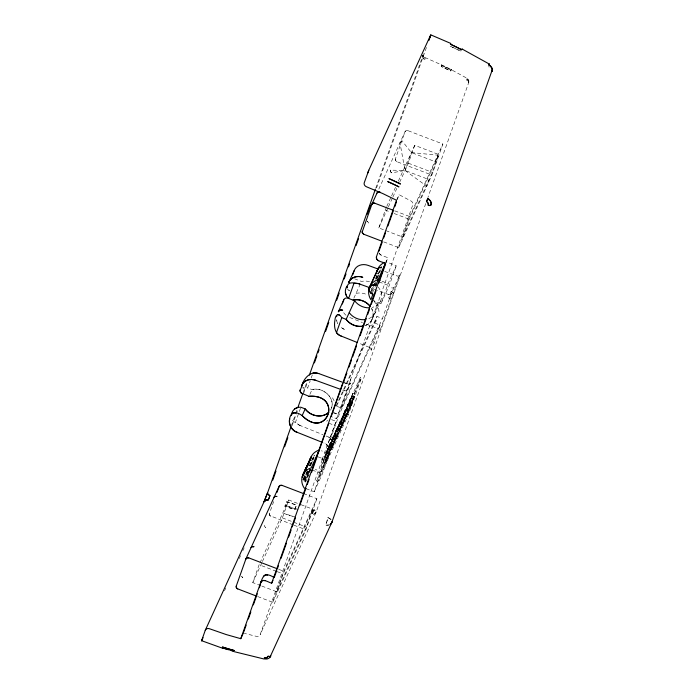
<?xml version="1.0" encoding="UTF-8"?>
<svg xmlns="http://www.w3.org/2000/svg" width="694" height="694" viewBox="0 0 694 694"><rect width="100%" height="100%" fill="white"/><g stroke="black" fill="none" stroke-linecap="round" stroke-linejoin="round"><path stroke-width="0.52" stroke-dasharray="3.47 2.6" d="M468.728 82.577L468.788 80.426L467.366 78.474L446.624 67.145L425.136 57.576L423.331 54.835M422.559 56.448L422.507 57.134C425.431 62.937 425.986 54.418 424.962 59.328A3.513 1.839 19.6 0 1 422.559 56.448L422.889 55.494A3.513 2.993 24.6 0 0 425.196 58.183C425.873 57.637 422.429 57.35 422.898 55.251M467.366 78.474L466.819 78.838A3.513 2.993 24.6 0 1 468.693 82.655L468.303 81.137L466.299 79.767A3.513 1.839 19.6 0 1 468.693 82.647L427.894 197.512M273.688 501.536L269.376 513.655L269.81 515.616L292.877 524.785M390.262 170.134L390.427 171.713L391.78 172.849L405.044 170.446L429.092 179.642L426.749 186.226L405.044 170.446L390.262 170.134L390.427 171.713L391.78 172.849M407.907 130.645L406.172 130.602L405.053 131.687L395.363 158.978L395.528 160.548L396.881 161.693L431.85 175.062L442.885 144.022L407.907 130.645L406.172 130.602L405.053 131.687L378.343 190.113M331.532 419.627L336.087 421.371L327.186 446.416L326.77 444.481L323.803 442.954M336.798 405.764L374.63 323.022L380.095 325.113L339.149 414.674L330.249 439.727L329.511 437.463L324.02 435.121M380.095 325.113L371.195 350.166L371.038 348.605L370.093 347.651L358.321 342.905M468.693 82.647C469.803 79.602 465.318 79.255 467.114 78.335M423.418 53.872L423.435 53.716M318.06 456.86L322.615 458.595L322.432 459.281L260.163 634.628A3.513 2.993 24.6 0 1 256.355 636.346L244.323 633.362M468.91 81.788L468.78 82.334M391.702 291.645L391.138 291.35L388.805 297.934C390.566 297.674 391.867 302.081 391.078 299.791M325.885 455.932L326.258 454.622L324.566 458.942L326.753 459.775L328.444 455.455L328.071 456.765L325.885 455.932L330.934 442.564L333.137 443.605L328.999 454.856M328.002 448.107L323.239 461.848L325.425 462.69L330.11 449.374L328.002 448.107L326.189 452.445L320.88 467.001L323.066 467.834L330.969 446.745L328.783 445.904L324.601 456.539M328.783 445.904L328.514 446.988L330.7 447.821L332.192 443.952L330.006 443.119L328.514 446.988M330.561 445.227L331.125 443.371L333.311 444.203L332.747 446.06L330.561 445.227L334.551 435.138L337.353 436.092L338.36 433.646L342.272 422.637L339.86 422.047L337.05 428.927L339.236 429.768L342.263 422.533M330.969 446.745L330.7 447.821M334.647 436.274L335.219 434.418L337.405 435.251L336.833 437.107L334.647 436.274L340.077 421.7M336.98 428.103L329.676 447.647L331.862 448.489L334.985 441.037L339.166 428.944L336.98 428.103L331.784 441.184L333.97 442.017L336.737 435.971L335.662 438.946M339.08 432.084L343.261 419.991L341.075 419.159L333.762 438.703L335.948 439.536L338.481 433.629M346.523 410.319L347.087 408.462L349.273 409.295L348.709 411.152L346.523 410.319L348.935 404.541M345.473 418.829L350.244 405.079L348.058 404.246L343.287 417.988L345.473 418.829L352.248 400.091L350.062 399.258L349.55 400.377L348.57 403.127L350.756 403.96L352.248 400.091M350.756 403.96L351.025 402.884L348.839 402.043L348.57 403.127M331.229 519.754L327.872 517.472L326.909 521.48A5.856 0.824 -75.1 0 0 327.863 517.498M350.947 406.129L355.128 394.036L352.942 393.194L348.761 405.287M269.376 513.655L269.55 515.234L270.894 516.379M395.363 158.978L395.528 160.548L396.881 161.693M327.186 446.416L327.03 444.863L325.703 443.718M330.249 439.727L330.092 438.166L328.765 437.02M371.195 350.166L371.038 348.605L369.72 347.46M313.029 512.059L313.063 511.929A3.513 0.494 -75.1 0 0 313.532 510.099L313.029 512.059L313.28 511.452M326.865 453.182L329.945 445.21L332.131 446.051L330.578 450.666L329.173 453.997L326.865 453.182L329.945 445.21M329.051 454.015L329.624 452.15M343.148 414.986L345.334 415.827L346.558 413.138L341.032 427.938L338.846 427.096L344.163 412.644L347.824 413.581L350.349 407.673M344.371 412.305L337.857 429.751L340.043 430.584L347.547 410.492L345.152 409.998L337.857 429.751M341.032 427.938L347.547 410.492M351.953 395.849L349.039 402.962L351.225 403.795L353.376 399.093L354.131 396.578L351.945 395.745L349.039 402.962M422.507 56.596L422.889 55.494M332.018 439.692C331.671 437.697 335.566 439.189 334.204 440.534L332.018 439.692C332.417 433.845 337.778 435.945 334.204 440.534M322.12 460.2L322.615 458.63L322.103 459.61L319.37 458.569M331.125 443.371L329.676 447.647M335.219 434.418L333.762 438.703M333.311 444.203L331.862 448.489M337.405 435.251L335.948 439.536M347.087 408.462L345.638 412.739L348.162 406.84M349.273 409.295L347.824 413.581M422.924 55.416L422.75 55.91M291.367 425.804L295.332 414.648M295.687 413.633L297.136 409.573M303.261 392.318L306.861 382.168M375.706 188.36L421.839 58.478M292.139 425.569L297.882 409.391M303.634 393.22L307.581 382.099M376.53 187.987L426.437 47.47M300.467 408.237L295.453 422.36L297.639 424.225M304.31 388.258L302.662 387.825L307.676 387.946L310.183 380.885M311.259 377.857L312.335 374.829M260.797 585.667L252.781 582.604L259.131 564.725L276.16 571.24M398.339 181.125L414.717 145.315L438.755 154.51L432.405 172.39L402.815 237.114L378.768 227.918L386.358 207.324M262.401 561.567L282.38 517.88L288.73 500.001L298.75 503.835M399.64 182.262L408.367 163.194L414.717 145.315M397.263 199.725L399.05 194.684L410.995 201A3.513 2.993 24.6 0 1 412.809 204.869L336.633 418.69L332.088 416.947M386.038 262.783L387.833 257.717L381.275 255.21L379.254 253.501M322.103 459.61L336.087 421.371M336.633 418.69L347.321 389.724L350.383 383.036L348.414 384.25L342.767 382.342M336.711 406.259L341.483 408.081L350.383 383.036L349.29 384.112L347.564 384.094M257.717 596.562L272.699 602.288L283.733 571.24L316.898 498.708L304.909 494.119M383.695 241.876L398.686 247.602L409.712 216.563L442.885 144.022M261.803 586.048L276.828 591.8L283.178 573.921L312.768 509.196L299.747 504.217M402.815 237.114L409.165 219.235L438.755 154.51M323.239 461.848L330.006 443.119M316.742 480.985L329.771 444.299L360.394 377.336L361.487 377.753L348.449 414.448L317.835 481.402L316.742 480.985L347.356 414.032L360.394 377.336M333.12 443.397L331.576 446.65L329.39 445.817L332.305 438.712M333.077 437.871L335.983 430.653L338.169 431.486L337.414 434.002L335.263 438.703L333.077 437.871L335.983 430.653M306.089 488.68L314.182 491.768L330.865 444.715L361.487 377.753M371.915 300.129L381.015 303.608L388.137 283.56L396.3 265.698L386.194 261.838M374.63 323.022L376.972 316.438L382.437 318.529L391.329 293.475L399.839 274.876A2.342 1.995 24.6 0 1 397.02 275.934L382.125 270.487M332.192 443.952L325.937 461.571L323.751 460.729M314.182 491.768L322.346 473.915L329.468 453.867L321.383 450.77M381.015 303.608L389.178 285.755L396.3 265.698M333.97 442.017L339.166 428.944M335.263 438.703L338.169 431.486M351.025 402.884L343.122 423.973L340.936 423.14L348.839 402.043M340.936 423.14L348.058 404.246M343.287 417.988L350.062 399.258M347.746 406.276L350.513 400.221L352.699 401.063L349.932 407.109L347.746 406.276L352.942 393.194M350.513 400.221L349.438 403.197M276.828 591.8L306.427 527.076L312.768 509.196M343.122 423.973L348.605 408.662M272.699 602.288L305.872 529.748L316.898 498.708M351.225 403.795L354.131 396.578M352.699 401.063L351.624 404.038M399.839 274.876L379.705 331.567A2.342 1.995 24.6 0 0 378.221 328.861L366.432 324.15M425.752 203.559L316.048 512.406L260.163 634.628M326.336 454.093L324.566 458.942M337.05 428.927L341.075 419.159M339.236 429.768L343.261 419.991M350.722 404.906L355.128 394.036M350.86 379.297L349.091 383.791M329.468 445.288L333.389 435.832M331.645 446.121L335.575 436.673M326.753 459.775L334.491 439.545M340.494 423.618L345.36 409.651M344.918 416.617L340.043 430.584M335.159 440.291L332.747 446.06M351.121 405.374L348.709 411.152M310.105 469.274L305.126 481.914L310.712 469.691M308.127 471.495L304.241 481.306L309.403 470.029M393.411 293.206L391.711 291.61M349.021 407.881L350.244 405.079M307.433 470.662L303.46 480.534L307.763 471.131M304.059 476.665L302.836 479.632L304.987 474.939M339.47 425.856L340.077 424.416L342.263 425.249M330.188 448.94L323.578 466.715L321.391 465.882L320.88 467.001M364.688 325.738C372.34 323.82 375.61 314 371.108 307.676M386.775 206.413L391.138 196.879M391.589 195.899L395.641 187.033M378.768 227.918L387.937 207.862M388.388 206.881L392.44 198.016M392.891 197.035L397.393 187.189M396.5 200.262L399.05 194.684M309.862 394.4L312.048 389.612C323.291 386.367 337.128 399.189 330.465 410.293C337.067 399.154 323.3 386.437 312.048 389.612L307.676 387.946M353.871 298.142L360.672 283.291M224.492 590.802L225.836 587.879M239.23 558.583L240.566 555.651M242.805 550.767L244.141 547.835M375.688 278.311L377.649 273.184M375.532 279.248L381.119 267.034L381.657 266.982L376.07 279.196M371.16 290.491L372.878 286.735M373.303 285.789L374.595 282.97M376.747 278.277L378.03 275.457M377.042 278.251L381.769 267.91M370.674 292.773L373.684 286.197M374.109 285.251L375.402 282.432M377.12 278.676L378.404 275.856M371.941 291.263L374.092 286.561M374.517 285.624L375.81 282.805M385.283 263.304L387.833 257.717M372.392 292.807L375.402 286.232M398.686 247.602L431.85 175.062M259.964 562.912L288.73 500.001M372.027 319.639L380.538 301.04M252.781 582.604L261.95 562.548M336.017 405.999L376.972 316.438M309.559 465.535L314.287 455.195L314.937 455.16L313.844 455.307M303.131 480.092L307.425 470.697M309.576 465.995L311.294 462.239M310.097 465.474L314.824 455.143M310.339 465.492L311.623 462.672M308.058 471.113L307.199 472.996L308.171 471.131M311.068 464.538L314.07 457.953M303.833 480.933L308.561 470.601M307.728 473.039L308.587 471.157M309.966 469.361L308.249 473.126L310.175 469.422M304.675 481.627L310.261 469.413M308.743 473.247L310.461 469.491M305.586 482.148L309.021 474.635M341.483 408.081L382.437 318.529M329.39 445.817L330.934 442.564M331.784 441.184L334.551 435.138M329.468 453.867L321.305 471.72L315.232 469.396M399.952 142.851L401.063 141.767L402.806 141.802L411.395 152.567L435.442 161.763L437.775 155.178L411.395 152.567L405.044 170.446L399.952 142.851L401.063 141.767L402.806 141.802M295.002 509.517L296.407 504.92L286.631 501.814L284.87 506.308L295.002 509.517L296.407 504.92A96.162 81.727 28.4 0 1 286.631 501.814L284.87 506.308A99.667 84.694 28.2 0 0 295.002 509.509M311.38 460.92L314.287 455.195M336.833 437.107L337.353 436.092M310.01 465.509L313.905 457.962M441.505 65.331L441.8 64.898L441.263 66.477L450.519 71.048L451.334 69.608L450.519 71.048A96.162 81.736 28.4 0 0 441.271 66.468L441.8 64.898L441.505 65.331L451.1 70.068L451.317 69.652L451.1 70.068A99.667 84.72 28.2 0 0 441.505 65.323M328.071 456.765L328.392 456.201M460.929 51.035L449.998 46.116A111.404 94.67 28.4 0 1 459.844 50.94M488.472 65.765L488.264 66.138M332.131 446.051L330.795 448.853L328.609 448.02M365.816 325.321C372.296 322.936 375.064 314.694 371.706 308.752M381.119 267.034L380.086 267.294L381.769 266.999M329.442 524.846L325.529 525.141A5.856 0.824 -75.1 0 0 326.813 521.767L325.529 525.141A5.856 4.988 24.6 0 0 328.739 525.106M388.519 294.534L390.236 294.551L391.329 293.475L390.236 294.551L388.926 294.646L371.238 288.218M344.502 390.791L346.228 390.809L347.321 389.724L345.352 390.948L342.584 390.089M295.67 517.16L283.742 513.386A117.251 99.658 28.2 0 0 292.66 516.319M298.012 509.491L286.691 505.891A111.404 94.679 28.4 0 0 298.012 509.5M408.367 163.194L432.405 172.39M394.73 210.829L409.712 216.563M385.118 210.048L390.123 211.956M394.131 213.492L409.165 219.235M382.073 281.235L388.137 283.56M379.071 281.885L389.178 285.755M344.285 382.602L348.83 384.346M351.737 396.092L353.923 396.925M351.19 398.261L353.376 399.093M349.55 400.377L351.737 401.21M347.841 404.593L350.028 405.426M347.789 405.331L349.976 406.163M346.575 409.573L348.761 410.414M346.601 409.885L348.787 410.718M347.356 414.032L348.449 414.448M333.684 412.583L339.149 414.674M332.955 412.687L338.42 414.778M343.799 416.868L345.985 417.71M341.448 422.021L343.634 422.854M338.95 424.164L341.136 424.997M338.256 425.934L340.442 426.775M328.835 423.184L334.3 425.275M337.562 427.808L339.748 428.649M335.775 431L337.961 431.833M335.228 433.169L337.414 434.002M334.708 435.537L336.894 436.37M334.734 435.841L336.92 436.682M332.53 438.582L334.716 439.415M332.313 438.808L334.499 439.64M330.465 442.841L332.652 443.674M330.613 444.49L332.799 445.322M329.771 444.299L330.865 444.715M329.494 444.238L332.825 445.635M327.794 448.454L329.98 449.287M327.733 449.191L329.919 450.024M328.401 449.833L330.578 450.666M327.603 451.82L329.789 452.653M325.078 457.832L327.264 458.665M312.239 470.046L322.346 473.915M282.38 517.88L306.427 527.076M293.883 525.167L305.872 529.748M278.736 569.332L283.733 571.24M277.166 571.622L283.178 573.921M349.733 317.479L362.502 322.58M299.14 425.11L323.066 434.748M388.805 297.934L389.915 298.524L392.257 291.94L391.138 291.35M300.276 425.639L293.328 421.319L291.48 418.621M298.802 424.928L297.969 424.433M347.477 289.138L349.498 290.855A3.513 2.993 24.6 0 1 347.868 289.702M377.84 273.618L378.195 274.13L377.597 273.132M241.304 576.202L242.831 577.755L241.226 575.794M336.564 320.602L337.683 323.664L336.425 319.587M381.275 255.21A3.513 2.993 24.6 0 1 379.098 253.197M327.872 517.472A5.856 3.062 19.6 0 1 331.368 519.927M488.767 66.832A5.856 3.062 19.6 0 1 489.235 67.075M372.782 340.763A2.342 1.995 24.6 0 1 374.257 343.469M394.392 286.778A2.342 1.995 24.6 0 1 391.581 287.837M376.599 320.498A19.909 16.951 24.6 0 1 367.282 327.048M375.94 302.653A19.909 16.951 24.6 0 1 378.941 313.914M373.927 300.615A15.225 12.969 24.6 0 1 367.343 319.162M356.065 293.362A15.225 12.969 24.6 0 1 366.866 294.603M327.906 420.469A19.909 16.951 24.6 0 1 326.588 421.154M332.443 397.792A19.909 16.951 24.6 0 1 334.508 401.878M378.048 286.969A15.225 12.969 24.6 0 1 371.984 307.459M369.538 281.677A15.225 12.969 24.6 0 0 361.505 281.46L354.946 278.945A3.513 2.993 24.6 0 1 353.81 278.285M346.011 315.25A11.711 9.976 24.6 0 1 343.122 311.753M310.452 466.099A16.777 14.288 24.6 0 1 310.01 464.043M377.284 277.938A16.777 14.288 24.6 0 1 376.851 275.882M264.188 525.176L264.449 526.399L265.793 527.535L264.449 526.399L264.188 525.176M316.1 511.721L314.59 513.95L312.239 514.124A3.513 2.993 24.6 0 0 316.048 512.406A3.513 1.839 19.6 0 0 313.645 509.526L316.1 511.721M393.593 293.545C393.767 295.427 393.307 292.313 393.593 293.545M313.003 512.155L312.413 513.777A3.513 0.494 -75.1 0 0 312.959 512.259L313.003 512.155M344.285 329.381L340.572 327.16L344.285 329.381M368.818 223.069L367.204 221.108L368.818 223.069"/><path stroke-width="1.04" d="M302.818 475.112L311.094 457.511L302.237 476.743L310.608 458.04L310.383 459.818C309.845 457.84 313.402 454.327 310.608 458.04L305.082 470.359M369.121 288.296L368.757 289.667A16.777 14.288 24.6 0 0 370.908 299.739L372.878 294.187C370.058 293.25 367.967 289.684 369.65 286.952L377.814 269.099L379.158 267.754L377.814 269.099L377.206 271.181L377.814 269.099M385.335 263.711L378.03 279.691A16.777 14.288 24.6 0 0 370.093 285.911C367.941 288.799 369.468 293.094 372.878 294.187L370.674 292.773M291.003 426.819L267.58 492.775L267.962 494.293L269.975 495.663L268.873 498.431M269.862 657.426L331.871 522.278L492.15 70.172M222.115 648.075L201.598 640.692L205.259 630.326L264.041 501.762L267.58 492.775A3.513 1.839 19.6 0 0 269.975 495.663L269.749 496.236M303.911 493.738L281.929 485.332L280.185 485.288L279.075 486.373L245.902 558.913L236.212 586.196L236.376 587.775L237.339 588.729L256.711 596.181M340.667 389.386L314.72 379.948L311.485 379.453L308.162 379.835L305.187 381.136L302.957 383.157L300.016 390.852L301.291 393.142L308.986 396.309C343.643 393.88 327.152 440.768 302.142 415.602C287.195 404.619 285.243 429.291 297.214 432.336L321.903 442.199M347.087 287.906L347.226 286.778A3.513 2.993 24.6 0 0 347.078 287.602M376.989 193.071L378.1 191.986L379.844 192.021L378.1 191.986L377.146 192.741L371.889 204.227L362.103 232.264L363.717 234.234L381.7 241.113M450.892 43.47L430.722 34.839L368.809 170.203L364.255 182.713A3.513 2.993 24.6 0 0 366.415 186.747L382.854 193.6L396.5 200.262L376.452 256.719C375.645 261.491 382.437 261.69 385.283 263.304L271.666 583.177C268.535 582.526 263.252 578.041 260.823 582.24L240.775 638.688L226.218 634.568L209.423 628.721A3.513 2.993 24.6 0 0 205.259 630.326M430.931 204.999A2.342 1.223 19.6 0 1 428.233 205.285L428.094 203.125L426.411 201.407A3.513 2.993 24.6 0 1 428.233 205.285L430.592 205.355L431.174 203.281L430.688 201.407L427.894 198.553A5.856 4.988 24.6 0 1 430.931 204.999M488.845 65.106L489.331 64.264L489.018 64.872A5.856 4.988 24.6 0 1 492.055 71.317C494.223 68.038 488.585 66.286 489.417 64.117L462.083 49.005L461.684 49.768A117.251 99.667 28.2 0 0 450.397 44.199L461.684 49.768L462.083 49.005M430.792 35.03L430.427 35.446M236.212 586.196L236.376 587.775L237.73 588.92M362.199 231.51L362.363 233.089L363.717 234.234M289.814 418.82C287.906 424.424 292.001 430.349 297.214 432.336M310.088 459.975L310.452 458.604M376.929 271.814L377.293 270.443M301.847 386.168C303.113 379.679 308.787 372.487 315.874 372.869M203.064 637.673L201.555 640.9L201.885 639.842M336.633 316.724L336.894 315.865M291.393 415.602C291.48 410.449 295.861 406.701 300.823 407.231L305.204 408.905C310.322 416.209 322.155 418.716 328.895 412.236C322.12 418.682 310.365 416.174 305.204 408.905L302.142 415.602C327.204 440.699 343.547 393.906 308.986 396.309M428.953 40.391L430.662 35.472M430.028 37.355L430.575 35.767M316.82 457.624L316.655 458.109M297.856 407.543L302.896 393.333M309.385 375.072L375.35 189.375M272.751 480.161L275.978 471.061M284.601 446.797L287.828 437.697M314.399 362.893L316.915 355.814M317.991 352.778L319.075 349.75M325.538 331.55L328.765 322.45M336.668 300.207L339.184 293.128M344.207 278.979L346.002 273.922M348.518 266.843L349.594 263.815M356.057 245.615L358.572 238.536M367.187 214.273L370.423 205.181M342.333 303.963L343.808 299.799A3.513 2.993 24.6 0 1 348.093 298.238L354.651 300.745A15.225 12.969 24.6 0 0 369.347 307.806M352.665 274.867L354.148 270.712A11.711 9.976 24.6 0 1 368.228 265.412L378.152 269.038M276.915 492.436L279.474 485.739L281.929 485.332M357.367 342.532L341.222 336.078C334.742 334.083 333.857 326.223 334.881 320.498C335.237 314.434 338.75 312.369 341.778 317.67L336.399 332.799L338.585 334.664M243.681 632.104L246.188 625.042M248.339 618.996L250.846 611.943M253.353 604.882L257.292 593.795M259.435 587.749C262.089 577.634 263.468 570.676 274.217 577.599L276.733 570.511M379.002 251.133L382.221 242.067M383.652 238.033L385.448 232.993M387.955 225.932L389.03 222.913M389.386 221.898L393.325 210.811M394.756 206.777L396.543 201.737M316.993 456.513L328.479 424.19M331.177 416.6L343.01 383.27M277.453 568.481L278.528 565.445M281.044 558.358L286.44 543.168M288.6 537.095L291.116 530.008M292.2 526.972L295.436 517.854M299.747 505.7L305.863 488.489M307.303 484.438L309.099 479.381M311.615 472.293L316.291 459.124M345.751 376.191L346.835 373.155M348.987 367.074L351.511 359.986M352.587 356.95L356.543 345.812M360.143 335.688L366.25 318.477M367.69 314.425L369.494 309.359M371.29 304.302L375.966 291.133M378.846 283.031L385.673 263.798M267.58 492.775L264.041 501.762A3.513 2.993 24.6 0 1 268.214 500.157L269.125 497.815M345.3 377.467L344.849 378.69M367.629 173.205L368.809 170.203M265.923 499.35L265.134 501.45M268.76 498.734C268.595 501.554 264.683 498.778 264.041 501.762M344.588 379.358L344.328 380.017M348.7 282.614C350.652 277.071 357.688 275.258 362.78 277.314C357.67 275.292 350.696 277.088 348.7 282.614L354.148 270.712M343.877 381.127L343.374 382.255M343.625 381.7L343.981 380.885M303.946 473.724L310.4 458.881M306.418 467.209L308.058 463.627M489.417 64.108L489.018 64.872M377.683 269.341L378.256 268.058A16.777 14.288 24.6 0 1 384.19 262.61M305.36 469.526L306.054 467.99M310.843 457.502L311.424 456.218A16.777 14.288 24.6 0 1 319.353 449.998L311.19 467.851A16.777 14.288 24.6 0 0 303.261 474.071L301.925 477.828A16.777 14.288 24.6 0 0 304.067 487.899L306.089 488.68M338.368 311.71L340.034 310.079L342.654 310.14A3.513 2.993 24.6 0 0 338.368 311.71L343.808 299.799M354.651 300.745L346.15 319.344C350.002 324.645 357.046 327.464 363.474 326.059C357.037 327.412 350.036 324.627 346.15 319.344L341.778 317.67M369.069 288.574L378.386 268.37M369.052 289.511L370.344 286.7M302.202 477.203L309.94 460.287M303.746 474.063L306.514 468.276M307.381 466.403L309.333 461.848M316.638 457.519L316.889 456.964M240.775 638.688L243.325 633.11M271.666 583.177L272.942 580.384M305.126 470.038L302.679 475.355L311.285 456.878M301.63 385.569C303.625 380.043 310.6 378.247 315.709 380.269M303.391 474.384L305.742 469.526M308.093 464.668L309.03 462.725M369.512 287.195L372.426 284.991L376.053 285.251L378.03 279.691L380.052 280.463M330.986 523.744L331.871 522.278A5.856 3.062 19.6 0 0 332.018 521.602M369.65 286.952L371.915 285.156L376.053 285.251L373.493 284.835M270.747 655.96L269.749 656.507L268.058 656.238A3.513 2.993 24.6 0 1 264.249 657.955L266.6 657.782L268.058 656.238A2.342 1.223 19.6 0 0 270.747 655.96A5.856 4.988 24.6 0 1 267.372 658.858M294.629 408.896L297.44 407.621M264.145 659.031L234.086 651.64M313.046 372.808L318.772 373.572L341.812 381.986M337.778 314.521L339.661 315.267M356.829 283.308C353.48 283.005 348.804 281.599 347.191 285.859C344.293 289.814 344.745 295.358 348.622 298.385L354.001 283.256L358.39 283.603L369.321 287.516M357.21 283.369L358.156 283.551M316.264 372.93L317.21 373.112M374.743 203.186L372.999 203.142L371.889 204.227L372.999 203.142L374.335 203.064L392.726 210.065M248.756 557.872L247.021 557.829L245.902 558.913L247.021 557.829L248.756 557.872L277.739 568.95M358.529 283.638L359.718 284.011M317.574 373.199L318.772 373.572M233.305 651.059L222.297 647.78A117.095 99.728 24.6 0 0 228.265 649.705M341.222 336.078L340.086 335.558M339.748 335.376L338.915 334.881M346.54 295.904L345.386 293.111M378.724 260.797A3.513 2.993 24.6 0 1 376.452 256.719M233.297 651.102A117.095 99.728 24.6 0 1 231.284 650.564M266.878 658.953A5.856 4.988 24.6 0 1 264.882 658.927M331.871 522.278A5.856 4.988 24.6 0 1 330.656 524.065M330.283 524.36A5.856 4.988 24.6 0 1 330.092 524.499M260.823 582.24A3.513 2.993 24.6 0 1 265.108 580.67M491.968 69.669A5.856 3.062 19.6 0 1 492.055 71.317M291.298 414.656A3.513 2.993 24.6 0 1 295.575 413.086M263.373 576.653A3.513 2.993 24.6 0 1 267.658 575.092M302.428 393.802A3.513 2.993 24.6 0 1 300.155 389.724M365.677 319.535A15.225 12.969 24.6 0 1 349.212 312.647M274.13 497.208L275.084 496.453L276.819 496.488L275.084 496.453L274.13 497.208M251.167 547.427L252.122 546.672L253.857 546.707L252.122 546.672L251.167 547.427M427.643 199.083L426.81 200.687L427.643 199.083M354.209 299.825L353.003 300.06C359.423 298.594 366.484 301.352 370.388 306.609C366.684 301.708 360.307 298.993 354.209 299.825M234.147 650.495L222.375 646.981A114.762 97.741 24.6 0 0 234.147 650.495M400.325 183.962L388.944 178.601A117.095 99.728 24.6 0 1 400.325 183.962M398.842 186.825L387.694 181.568A114.762 97.741 24.6 0 1 398.842 186.825"/></g></svg>
